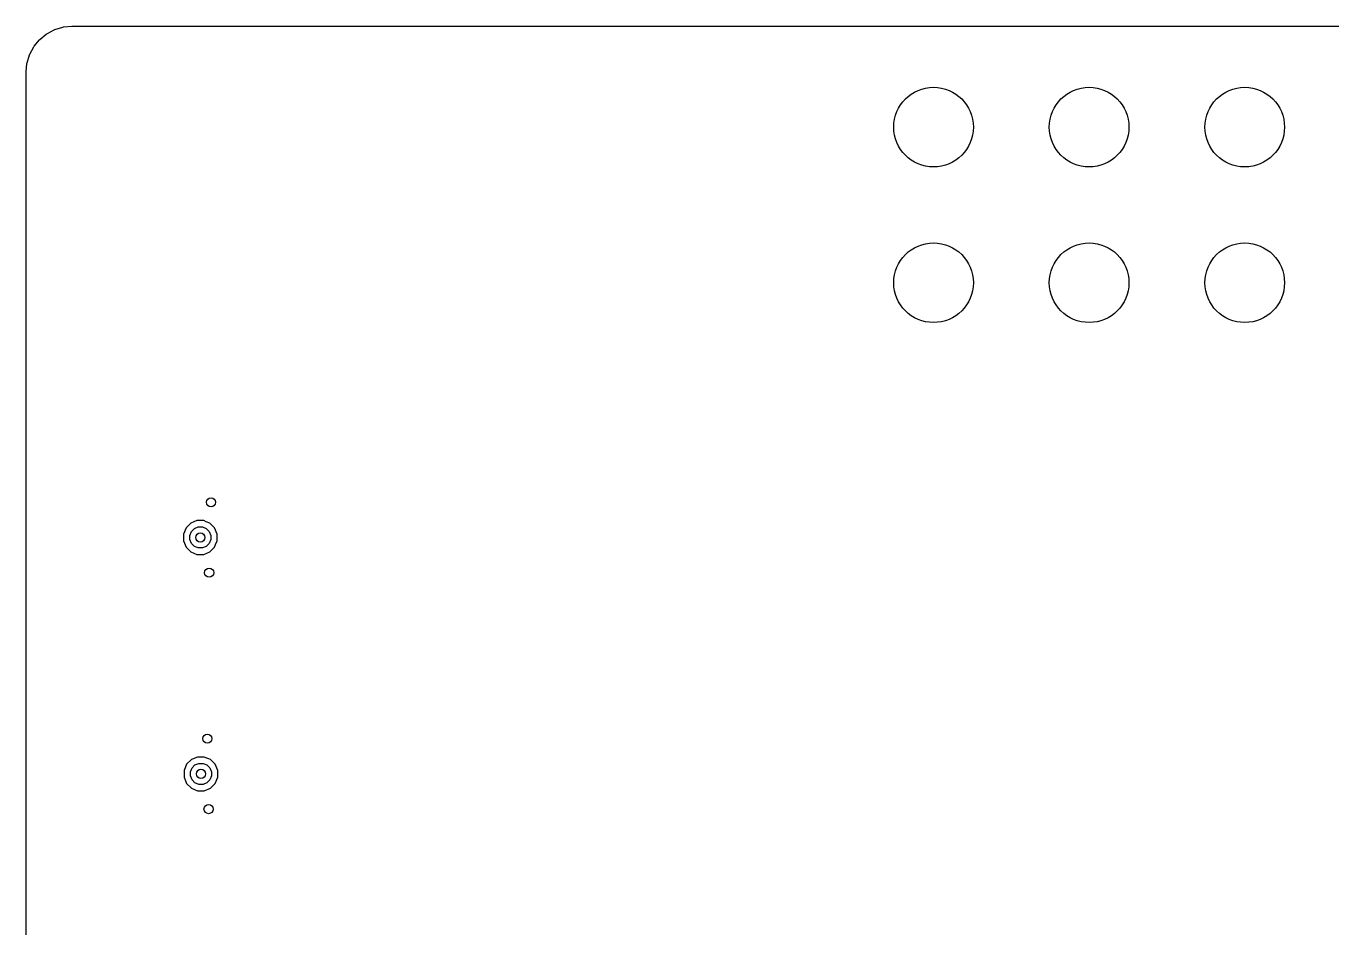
# Model space of a CAD drawing. Extents: x 114.9 to 199.6, y -137.1 to -76.7.
# Drawn here: x 114.88 to 136.2, y -91.37 to -76.65 of the extents above; entities that cross this region are included whole.
import ezdxf

# ---------------------------------------------------------------- set-up
doc = ezdxf.new("R2010")
doc.units = 0
doc.layers.add('BLACK', color=7, linetype='CONTINUOUS')

msp = doc.modelspace()

# ---------------------------------------------------------------- linework, layer by layer
at = {"layer": 'BLACK', "linetype": 'CONTINUOUS'}
for p, q in [((115.21785, -76.774542), (115.33893, -76.709822)), ((115.33893, -76.709822), (115.34779, -76.706153)), ((115.34779, -76.706153), (115.479162, -76.666301)), ((115.479162, -76.666301), (115.488581, -76.664428)), ((115.488581, -76.664428), (115.627604, -76.650736)), ((115.627604, -76.650736), (115.632407, -76.6505)), ((115.632407, -76.6505), (115.67417, -76.6505)), ((115.67417, -76.6505), (198.78583, -76.6505)), ((115.009871, -76.979874), (115.096961, -76.873753)), ((115.096961, -76.873753), (115.103754, -76.866961)), ((115.103754, -76.866961), (115.209874, -76.779871)), ((115.209874, -76.779871), (115.21785, -76.774542)), ((114.896302, -77.249161), (114.936153, -77.11779)), ((114.936153, -77.11779), (114.939822, -77.10893)), ((114.939822, -77.10893), (115.004542, -76.98785)), ((115.004542, -76.98785), (115.009871, -76.979874)), ((114.880736, -77.397603), (114.894428, -77.258582)), ((114.894428, -77.258582), (114.896302, -77.249161)), ((114.8805, -77.402406), (114.880736, -77.397603)), ((114.8805, -79.161927), (114.8805, -77.402406)), ((114.8805, -80.275198), (114.8805, -79.161927)), ((114.8805, -81.115198), (114.8805, -80.275198)), ((114.8805, -81.604198), (114.8805, -81.115198)), ((114.8805, -82.125198), (114.8805, -81.604198)), ((114.8805, -82.615198), (114.8805, -82.125198)), ((114.8805, -84.095198), (114.8805, -82.615198)), ((114.8805, -84.635198), (114.8805, -84.095198)), ((114.8805, -84.945198), (114.8805, -84.635198)), ((117.491444, -84.84394), (117.4495, -84.945198)), ((117.56894, -84.766444), (117.491444, -84.84394)), ((117.670198, -84.7245), (117.56894, -84.766444)), ((117.579493, -84.902775), (117.627775, -84.854493)), ((117.627775, -84.854493), (117.690859, -84.828363)), ((117.6702, -84.7245), (117.670198, -84.7245)), ((117.7798, -84.7245), (117.6702, -84.7245)), ((117.690859, -84.828363), (117.759141, -84.828363)), ((117.759141, -84.828363), (117.822225, -84.854493)), ((117.779801, -84.7245), (117.7798, -84.7245)), ((117.821744, -84.741874), (117.779801, -84.7245)), ((117.881058, -84.766443), (117.821744, -84.741874)), ((117.822225, -84.854493), (117.870507, -84.902775)), ((117.881059, -84.766444), (117.881058, -84.766443)), ((117.881061, -84.766445), (117.881059, -84.766444)), ((117.958555, -84.843939), (117.881061, -84.766445)), ((117.958555, -84.84394), (117.958555, -84.843939)), ((117.958557, -84.843942), (117.958555, -84.84394)), ((118.0005, -84.9452), (117.958557, -84.843942)), ((114.8805, -85.625198), (114.8805, -84.945198)), ((117.4495, -84.945198), (117.4495, -84.9452)), ((117.4495, -84.9452), (117.4495, -85.0548)), ((117.4495, -85.0548), (117.491443, -85.156058)), ((117.553363, -84.965859), (117.579493, -84.902775)), ((117.553363, -85.034141), (117.553363, -84.965859)), ((117.579493, -85.097225), (117.553363, -85.034141)), ((117.870507, -84.902775), (117.896637, -84.965859)), ((117.896637, -85.034141), (117.870507, -85.097225)), ((117.896637, -84.965859), (117.896637, -85.034141)), ((117.975482, -85.115198), (118.0005, -85.0548)), ((118.0005, -85.0548), (118.0005, -84.9452)), ((117.491443, -85.156058), (117.491444, -85.156059)), ((117.491444, -85.156059), (117.491445, -85.156061)), ((117.491445, -85.156061), (117.568939, -85.233555)), ((117.568939, -85.233555), (117.56894, -85.233555)), ((117.56894, -85.233555), (117.568942, -85.233557)), ((117.568942, -85.233557), (117.6702, -85.2755)), ((117.627775, -85.145507), (117.579493, -85.097225)), ((117.690859, -85.171637), (117.627775, -85.145507)), ((117.6702, -85.2755), (117.670202, -85.2755)), ((117.670202, -85.2755), (117.779798, -85.2755)), ((117.759141, -85.171637), (117.690859, -85.171637)), ((117.822225, -85.145507), (117.759141, -85.171637)), ((117.779798, -85.2755), (117.7798, -85.2755)), ((117.7798, -85.2755), (117.881058, -85.233557)), ((117.870507, -85.097225), (117.822225, -85.145507)), ((117.881058, -85.233557), (117.88106, -85.233555)), ((117.88106, -85.233555), (117.881061, -85.233555)), ((117.881061, -85.233555), (117.958555, -85.156061)), ((117.958555, -85.15606), (117.958557, -85.156058)), ((117.958555, -85.156061), (117.958555, -85.15606)), ((117.958557, -85.156058), (117.975482, -85.115198)), ((114.8805, -86.125198), (114.8805, -85.625198)), ((114.8805, -86.625198), (114.8805, -86.125198)), ((114.8805, -87.125198), (114.8805, -86.625198)), ((114.8805, -87.625198), (114.8805, -87.125198)), ((114.8805, -88.125198), (114.8805, -87.625198)), ((114.8805, -88.805198), (114.8805, -88.125198)), ((117.57894, -88.626444), (117.501444, -88.70394)), ((117.680198, -88.5845), (117.57894, -88.626444)), ((117.637775, -88.714493), (117.700859, -88.688363)), ((117.6802, -88.5845), (117.680198, -88.5845)), ((117.7898, -88.5845), (117.6802, -88.5845)), ((117.700859, -88.688363), (117.769141, -88.688363)), ((117.769141, -88.688363), (117.832225, -88.714493)), ((117.789801, -88.5845), (117.7898, -88.5845)), ((117.831744, -88.601874), (117.789801, -88.5845)), ((117.863911, -88.615198), (117.831744, -88.601874)), ((117.891058, -88.626443), (117.863911, -88.615198)), ((117.891059, -88.626444), (117.891058, -88.626443)), ((117.891061, -88.626445), (117.891059, -88.626444)), ((117.968555, -88.703939), (117.891061, -88.626445)), ((114.8805, -90.125198), (114.8805, -88.805198)), ((117.501444, -88.70394), (117.4595, -88.805198)), ((117.4595, -88.805198), (117.4595, -88.914801)), ((117.563363, -88.825859), (117.589493, -88.762775)), ((117.563363, -88.894141), (117.563363, -88.825859)), ((117.589493, -88.957225), (117.563363, -88.894141)), ((117.589493, -88.762775), (117.637775, -88.714493)), ((117.832225, -88.714493), (117.880507, -88.762775)), ((117.880507, -88.762775), (117.906637, -88.825859)), ((117.906637, -88.894141), (117.880507, -88.957225)), ((117.906637, -88.825859), (117.906637, -88.894141)), ((117.968555, -88.70394), (117.968555, -88.703939)), ((117.968557, -88.703942), (117.968555, -88.70394)), ((118.0105, -88.8052), (117.968557, -88.703942)), ((118.0105, -88.9148), (118.0105, -88.8052)), ((117.4595, -88.914801), (117.476874, -88.956744)), ((117.476874, -88.956744), (117.501443, -89.016058)), ((117.501443, -89.016058), (117.501444, -89.016059)), ((117.501444, -89.016059), (117.501445, -89.016061)), ((117.501445, -89.016061), (117.578939, -89.093555)), ((117.578939, -89.093555), (117.57894, -89.093555)), ((117.57894, -89.093555), (117.578942, -89.093557)), ((117.578942, -89.093557), (117.6802, -89.1355)), ((117.637775, -89.005507), (117.589493, -88.957225)), ((117.700859, -89.031637), (117.637775, -89.005507)), ((117.769141, -89.031637), (117.700859, -89.031637)), ((117.832225, -89.005507), (117.769141, -89.031637)), ((117.7898, -89.1355), (117.891058, -89.093557)), ((117.880507, -88.957225), (117.832225, -89.005507)), ((117.891058, -89.093557), (117.89106, -89.093555)), ((117.89106, -89.093555), (117.891061, -89.093555)), ((117.891061, -89.093555), (117.968555, -89.016061)), ((117.968555, -89.01606), (117.968557, -89.016058)), ((117.968555, -89.016061), (117.968555, -89.01606)), ((117.968557, -89.016058), (118.0105, -88.9148)), ((117.6802, -89.1355), (117.680202, -89.1355)), ((117.680202, -89.1355), (117.789798, -89.1355)), ((117.789798, -89.1355), (117.7898, -89.1355)), ((114.8805, -90.615198), (114.8805, -90.125198)), ((114.8805, -91.125198), (114.8805, -90.615198)), ((114.8805, -91.623981), (114.8805, -91.125198))]:
    msp.add_line(p, q, dxfattribs=at)
at = {"layer": 'BLACK'}
for centre, radius in [((129.698, -78.3), 0.65), ((132.238, -78.3), 0.65), ((134.778, -78.3), 0.65), ((129.698, -80.84), 0.65), ((132.238, -80.84), 0.65), ((134.778, -80.84), 0.65), ((117.9, -84.424998), 0.075), ((117.725, -85), 0.075), ((117.869364, -85.575002), 0.075), ((117.84, -88.284998), 0.075), ((117.735, -88.86), 0.075), ((117.86, -89.435002), 0.075)]:
    msp.add_circle(centre, radius, dxfattribs=at)
at = {"layer": 'WHITE'}
for centre, radius in [((129.698, -78.3), 0.65), ((132.238, -78.3), 0.65), ((134.778, -78.3), 0.65), ((129.698, -80.84), 0.65), ((132.238, -80.84), 0.65), ((134.778, -80.84), 0.65), ((117.9, -84.424998), 0.075), ((117.725, -85), 0.075), ((117.869364, -85.575002), 0.075), ((117.84, -88.284998), 0.075), ((117.735, -88.86), 0.075), ((117.86, -89.435002), 0.075)]:
    msp.add_circle(centre, radius, dxfattribs=at)

doc.saveas('drawing.dxf')
